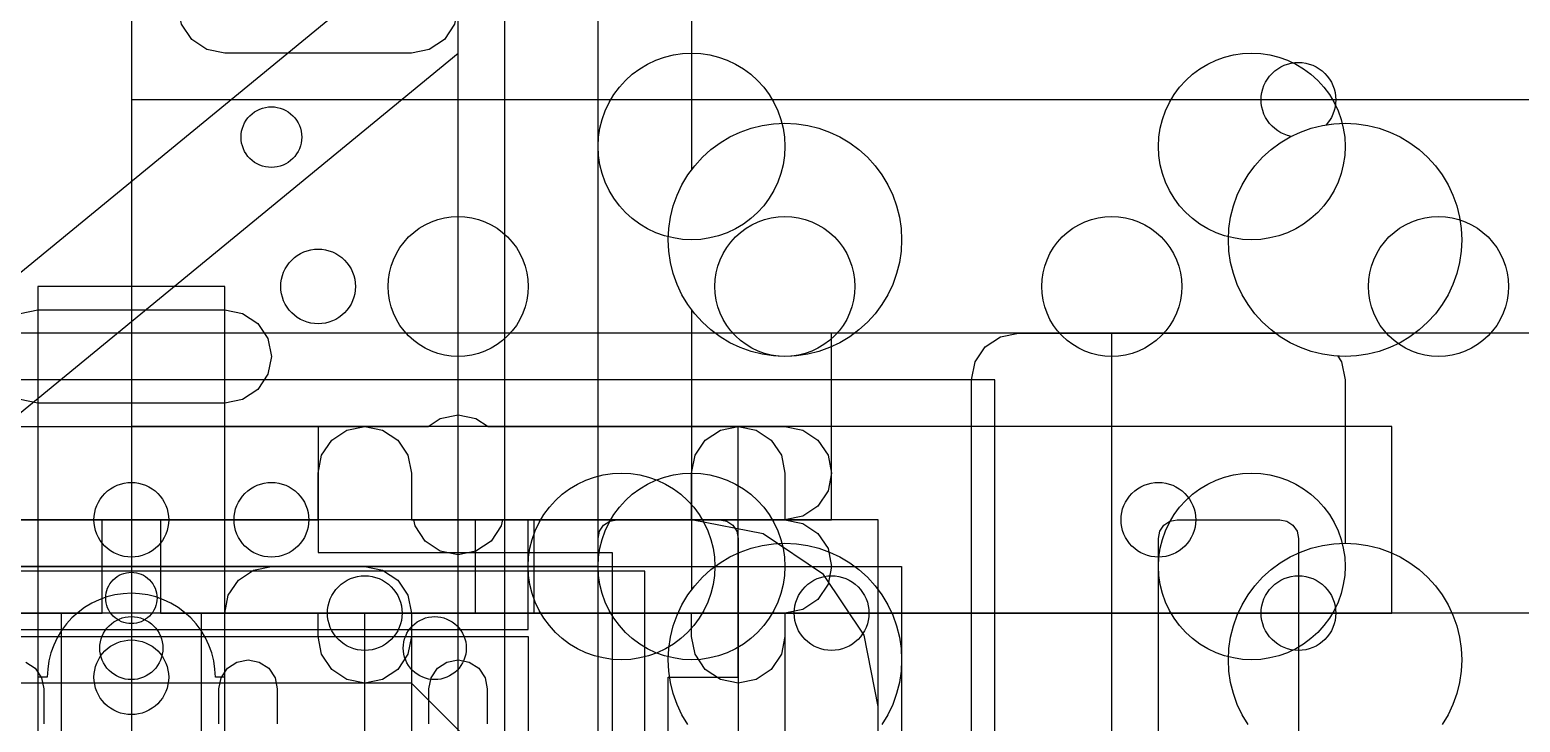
# Model space of a CAD drawing. Header units: millimetres. Extents: x -46 to 130, y -81 to 81.
# Drawn here: x -4.3 to 59.5, y 13.3 to 43 of the extents above; entities that cross this region are included whole.
import ezdxf

# ---------------------------------------------------------------- set-up
doc = ezdxf.new("R2010")
doc.units = ezdxf.units.MM

msp = doc.modelspace()

# ---------------------------------------------------------------- linework, layer by layer
at = {"layer": '01_deck_front_t4.0'}
for points in [[(128, -81), (128, 81), (0, 81), (0, -81), (128, -81)], [(25.643, 38.4096), (26.0866, 38.6194), (26.5486, 38.7847), (27.0245, 38.9039), (27.5099, 38.9759), (28, 39), (28.4901, 38.9759), (28.9755, 38.9039), (29.4514, 38.7847), (29.9134, 38.6194), (30.357, 38.4096), (30.7779, 38.1573), (31.172, 37.8651), (31.5355, 37.5355), (31.8651, 37.172), (32.1573, 36.7779), (32.4096, 36.357), (32.6194, 35.9134), (32.7847, 35.4514), (32.9039, 34.9755), (32.9759, 34.4901), (33, 34), (32.9759, 33.5099), (32.9039, 33.0245), (32.7847, 32.5486), (32.6194, 32.0866), (32.4096, 31.643), (32.1573, 31.2221), (31.8651, 30.828), (31.5355, 30.4645), (31.172, 30.1349), (30.7779, 29.8427), (30.357, 29.5904), (29.9134, 29.3806), (29.4514, 29.2153), (28.9755, 29.0961), (28.4901, 29.0241), (28, 29), (27.5099, 29.0241), (27.0245, 29.0961), (26.5486, 29.2153), (26.0866, 29.3806), (25.643, 29.5904), (25.2221, 29.8427), (24.828, 30.1349), (24.4645, 30.4645), (24.1349, 30.828), (23.8427, 31.2221), (23.5904, 31.643), (23.3806, 32.0866), (23.2153, 32.5486), (23.0961, 33.0245), (23.0241, 33.5099), (23, 34), (23.0241, 34.4901), (23.0961, 34.9755), (23.2153, 35.4514), (23.3806, 35.9134), (23.5904, 36.357), (23.8427, 36.7779), (24.1349, 37.172), (24.4645, 37.5355), (24.828, 37.8651), (25.2221, 38.1573), (25.643, 38.4096)]]:
    msp.add_lwpolyline(points, close=True, dxfattribs=at)
for points in [[(36, -28), (36, 28), (36.1522, 28.7654), (36.5858, 29.4142), (37.2346, 29.8478), (38, 30), (49.01, 30), (48.828, 30.1349), (48.4645, 30.4645), (48.1349, 30.828), (47.8427, 31.2221), (47.5904, 31.643), (47.3806, 32.0866), (47.2153, 32.5486), (47.0961, 33.0245), (47.0241, 33.5099), (47, 34), (47.0241, 34.4901), (47.0961, 34.9755), (47.2153, 35.4514), (47.3806, 35.9134), (47.5904, 36.357), (47.8427, 36.7779), (48.1349, 37.172), (48.4645, 37.5355), (48.828, 37.8651), (49.2221, 38.1573), (49.643, 38.4096), (50.0866, 38.6194), (50.5486, 38.7847), (51.0245, 38.9039), (51.5099, 38.9759), (52, 39), (52.4901, 38.9759), (52.9755, 38.9039), (53.4514, 38.7847), (53.9134, 38.6194), (54.357, 38.4096), (54.7779, 38.1573), (55.172, 37.8651), (55.5355, 37.5355), (55.8651, 37.172), (56.1573, 36.7779), (56.4096, 36.357), (56.6194, 35.9134), (56.7847, 35.4514), (56.9039, 34.9755), (56.9759, 34.4901), (57, 34), (56.9759, 33.5099), (56.9039, 33.0245), (56.7847, 32.5486), (56.6194, 32.0866), (56.4096, 31.643), (56.1573, 31.2221), (55.8651, 30.828), (55.5355, 30.4645), (55.172, 30.1349), (54.7779, 29.8427), (54.357, 29.5904), (53.9134, 29.3806), (53.4514, 29.2153), (52.9755, 29.0961), (52.4901, 29.0241), (52, 29), (51.6805, 29.0157), (51.8478, 28.7654), (52, 28), (52, 21), (52.4901, 20.9759), (52.9755, 20.9039), (53.4514, 20.7847), (53.9134, 20.6194), (54.357, 20.4096), (54.7779, 20.1573), (55.172, 19.8651), (55.5355, 19.5355), (55.8651, 19.172), (56.1573, 18.7779), (56.4096, 18.357), (56.6194, 17.9134), (56.7847, 17.4514), (56.9039, 16.9755), (56.9759, 16.4901), (57, 16), (56.9759, 15.5099), (56.9039, 15.0245), (56.7847, 14.5486), (56.6194, 14.0866), (56.4096, 13.643), (56.1573, 13.2221)], [(23.8427, 13.2221), (23.5904, 13.643), (23.3806, 14.0866), (23.2153, 14.5486), (23.0961, 15.0245), (23.0241, 15.5099), (23, 16), (23.0241, 16.4901), (23.0961, 16.9755), (23.2153, 17.4514), (23.3806, 17.9134), (23.5904, 18.357), (23.8427, 18.7779), (24.1349, 19.172), (24.4645, 19.5355), (24.828, 19.8651), (25.2221, 20.1573), (25.2221, 20.1573), (25.643, 20.4096), (26.0866, 20.6194), (26.5486, 20.7847), (27.0245, 20.9039), (27.5099, 20.9759), (28, 21), (28.4901, 20.9759), (28.9755, 20.9039), (29.4514, 20.7847), (29.9134, 20.6194), (30.357, 20.4096), (30.7779, 20.1573), (31.172, 19.8651), (31.5355, 19.5355), (31.8651, 19.172), (32.1573, 18.7779), (32.4096, 18.357), (32.6194, 17.9134), (32.7847, 17.4514), (32.9039, 16.9755), (32.9759, 16.4901), (33, 16), (32.9759, 15.5099), (32.9039, 15.0245), (32.7847, 14.5486), (32.6194, 14.0866), (32.4096, 13.643), (32.1573, 13.2221)]]:
    msp.add_lwpolyline(points, dxfattribs=at)
at = {"layer": '02_deck_rear_t4.0'}
for points in [[(128, 81), (0, 81), (0, -81), (128, -81), (128, 81)], [(48.5889, 40.7542), (48.6696, 40.8889), (48.7632, 41.015), (48.8686, 41.1314), (48.985, 41.2368), (49.1111, 41.3304), (49.2458, 41.4111), (49.3877, 41.4782), (49.5355, 41.5311), (49.6879, 41.5693), (49.8432, 41.5923), (50, 41.6), (50.1568, 41.5923), (50.3121, 41.5693), (50.4645, 41.5311), (50.6123, 41.4782), (50.7542, 41.4111), (50.8889, 41.3304), (51.015, 41.2368), (51.1314, 41.1314), (51.2368, 41.015), (51.3304, 40.8889), (51.4111, 40.7542), (51.4782, 40.6123), (51.5311, 40.4645), (51.5693, 40.3121), (51.5923, 40.1568), (51.6, 40), (51.5923, 39.8432), (51.5693, 39.6879), (51.5311, 39.5355), (51.4782, 39.3877), (51.4111, 39.2458), (51.3304, 39.1111), (51.2368, 38.985), (51.1849, 38.9277), (51.5099, 38.9759), (52, 39), (52.4901, 38.9759), (52.9755, 38.9039), (53.4514, 38.7847), (53.9134, 38.6194), (54.357, 38.4096), (54.7779, 38.1573), (55.172, 37.8651), (55.5355, 37.5355), (55.8651, 37.172), (56.1573, 36.7779), (56.4096, 36.357), (56.6194, 35.9134), (56.7847, 35.4514), (56.9039, 34.9755), (56.9759, 34.4901), (57, 34), (56.9759, 33.5099), (56.9039, 33.0245), (56.7847, 32.5486), (56.6194, 32.0866), (56.4096, 31.643), (56.1573, 31.2221), (55.8651, 30.828), (55.5355, 30.4645), (55.172, 30.1349), (54.7779, 29.8427), (54.357, 29.5904), (53.9134, 29.3806), (53.4514, 29.2153), (52.9755, 29.0961), (52.4901, 29.0241), (52, 29), (51.5099, 29.0241), (51.0245, 29.0961), (50.5486, 29.2153), (50.0866, 29.3806), (49.643, 29.5904), (49.2221, 29.8427), (48.828, 30.1349), (48.4645, 30.4645), (48.1349, 30.828), (47.8427, 31.2221), (47.5904, 31.643), (47.3806, 32.0866), (47.2153, 32.5486), (47.0961, 33.0245), (47.0241, 33.5099), (47, 34), (47.0241, 34.4901), (47.0961, 34.9755), (47.2153, 35.4514), (47.3806, 35.9134), (47.5904, 36.357), (47.8427, 36.7779), (48.1349, 37.172), (48.4645, 37.5355), (48.828, 37.8651), (49.2221, 38.1573), (49.643, 38.4096), (49.6878, 38.4308), (49.5355, 38.4689), (49.3877, 38.5218), (49.2458, 38.5889), (49.1111, 38.6696), (48.985, 38.7632), (48.8686, 38.8686), (48.7632, 38.985), (48.6696, 39.1111), (48.5889, 39.2458), (48.5218, 39.3877), (48.4689, 39.5355), (48.4307, 39.6879), (48.4077, 39.8432), (48.4, 40), (48.4077, 40.1568), (48.4307, 40.3121), (48.4689, 40.4645), (48.5218, 40.6123), (48.5889, 40.7542)]]:
    msp.add_lwpolyline(points, close=True, dxfattribs=at)
for points in [[(20, -58), (20, 58)], [(24, 49.01), (24, 36.99), (24.1349, 37.172), (24.4645, 37.5355), (24.828, 37.8651), (25.2221, 38.1573), (25.643, 38.4096), (26.0866, 38.6194), (26.5486, 38.7847), (27.0245, 38.9039), (27.5099, 38.9759), (28, 39), (28.4901, 38.9759), (28.9755, 38.9039), (29.4514, 38.7847), (29.9134, 38.6194), (30.357, 38.4096), (30.7779, 38.1573), (31.172, 37.8651), (31.5355, 37.5355), (31.8651, 37.172), (32.1573, 36.7779), (32.4096, 36.357), (32.6194, 35.9134), (32.7847, 35.4514), (32.9039, 34.9755), (32.9759, 34.4901), (33, 34), (32.9759, 33.5099), (32.9039, 33.0245), (32.7847, 32.5486), (32.6194, 32.0866), (32.4096, 31.643), (32.1573, 31.2221), (31.8651, 30.828), (31.5355, 30.4645), (31.172, 30.1349), (30.7779, 29.8427), (30.357, 29.5904), (29.9134, 29.3806), (29.4514, 29.2153), (28.9755, 29.0961), (28.4901, 29.0241), (28, 29), (27.5099, 29.0241), (27.0245, 29.0961), (26.5486, 29.2153), (26.0866, 29.3806), (25.643, 29.5904), (25.2221, 29.8427), (24.828, 30.1349), (24.4645, 30.4645), (24.1349, 30.828), (24, 31.01), (24, 18.99), (24.1349, 19.172), (24.4645, 19.5355), (24.828, 19.8651), (25.2221, 20.1573), (25.643, 20.4096), (26.0866, 20.6194), (26.5486, 20.7847), (27.0245, 20.9039), (27.5099, 20.9759), (28, 21), (28.4901, 20.9759), (28.9755, 20.9039), (29.4514, 20.7847), (29.9134, 20.6194), (30.357, 20.4096), (30.7779, 20.1573), (31.172, 19.8651), (31.5355, 19.5355), (31.8651, 19.172), (32.1573, 18.7779), (32.4096, 18.357), (32.6194, 17.9134), (32.7847, 17.4514), (32.9039, 16.9755), (32.9759, 16.4901), (33, 16), (32.9759, 15.5099), (32.9039, 15.0245), (32.7847, 14.5486), (32.6194, 14.0866), (32.4096, 13.643), (32.1573, 13.2221)], [(47.8427, 13.2221), (47.5904, 13.643), (47.3806, 14.0866), (47.2153, 14.5486), (47.0961, 15.0245), (47.0241, 15.5099), (47, 16), (47.0241, 16.4901), (47.0961, 16.9755), (47.2153, 17.4514), (47.3806, 17.9134), (47.5904, 18.357), (47.8427, 18.7779), (48.1349, 19.172), (48.4645, 19.5355), (48.828, 19.8651), (49.2221, 20.1573), (49.643, 20.4096), (50.0866, 20.6194), (50.5486, 20.7847), (51.0245, 20.9039), (51.5099, 20.9759), (52, 21), (52.4901, 20.9759), (52.4901, 20.9759), (52.9755, 20.9039), (53.4514, 20.7847), (53.9134, 20.6194), (54.357, 20.4096), (54.7779, 20.1573), (55.172, 19.8651), (55.5355, 19.5355), (55.8651, 19.172), (56.1573, 18.7779), (56.4096, 18.357), (56.6194, 17.9134), (56.7847, 17.4514), (56.9039, 16.9755), (56.9759, 16.4901), (57, 16), (56.9759, 15.5099), (56.9039, 15.0245), (56.7847, 14.5486), (56.6194, 14.0866), (56.4096, 13.643), (56.1573, 13.2221)]]:
    msp.add_lwpolyline(points, dxfattribs=at)
at = {"layer": '03_deck_splice_t3.0'}
for points in [[(60, 30), (0, 30), (0, -30), (60, -30), (60, 30)], [(11.4111, 18.7542), (11.4782, 18.6123), (11.5311, 18.4645), (11.5693, 18.3121), (11.5923, 18.1568), (11.6, 18), (11.5923, 17.8432), (11.5693, 17.6879), (11.5311, 17.5355), (11.4782, 17.3877), (11.4111, 17.2458), (11.3304, 17.1111), (11.2368, 16.985), (11.1314, 16.8686), (11.015, 16.7632), (10.8889, 16.6696), (10.7542, 16.5889), (10.6123, 16.5218), (10.4645, 16.4689), (10.3121, 16.4307), (10.1568, 16.4077), (10, 16.4), (9.8432, 16.4077), (9.6879, 16.4307), (9.5355, 16.4689), (9.3877, 16.5218), (9.2458, 16.5889), (9.1111, 16.6696), (8.985, 16.7632), (8.8686, 16.8686), (8.7632, 16.985), (8.6696, 17.1111), (8.5889, 17.2458), (8.5218, 17.3877), (8.4689, 17.5355), (8.4307, 17.6879), (8.4077, 17.8432), (8.4, 18), (8.4077, 18.1568), (8.4307, 18.3121), (8.4689, 18.4645), (8.5218, 18.6123), (8.5889, 18.7542), (8.6696, 18.8889), (8.7632, 19.015), (8.8686, 19.1314), (8.985, 19.2368), (9.1111, 19.3304), (9.2458, 19.4111), (9.3877, 19.4782), (9.5355, 19.5311), (9.6879, 19.5693), (9.8432, 19.5923), (10, 19.6), (10.1568, 19.5923), (10.3121, 19.5693), (10.4645, 19.5311), (10.6123, 19.4782), (10.7542, 19.4111), (10.8889, 19.3304), (11.015, 19.2368), (11.1314, 19.1314), (11.2368, 19.015), (11.3304, 18.8889), (11.4111, 18.7542)], [(31.5311, 18.4645), (31.5693, 18.3121), (31.5923, 18.1568), (31.6, 18), (31.5923, 17.8432), (31.5693, 17.6879), (31.5311, 17.5355), (31.4782, 17.3877), (31.4111, 17.2458), (31.3304, 17.1111), (31.2368, 16.985), (31.1314, 16.8686), (31.015, 16.7632), (30.8889, 16.6696), (30.7542, 16.5889), (30.6123, 16.5218), (30.4645, 16.4689), (30.3121, 16.4307), (30.1568, 16.4077), (30, 16.4), (29.8432, 16.4077), (29.6879, 16.4307), (29.5355, 16.4689), (29.3877, 16.5218), (29.2458, 16.5889), (29.1111, 16.6696), (28.985, 16.7632), (28.8686, 16.8686), (28.7632, 16.985), (28.6696, 17.1111), (28.5889, 17.2458), (28.5218, 17.3877), (28.4689, 17.5355), (28.4307, 17.6879), (28.4077, 17.8432), (28.4, 18), (28.4077, 18.1568), (28.4307, 18.3121), (28.4689, 18.4645), (28.5218, 18.6123), (28.5889, 18.7542), (28.6696, 18.8889), (28.7632, 19.015), (28.8686, 19.1314), (28.985, 19.2368), (29.1111, 19.3304), (29.2458, 19.4111), (29.3877, 19.4782), (29.5355, 19.5311), (29.6879, 19.5693), (29.8432, 19.5923), (30, 19.6), (30.1568, 19.5923), (30.3121, 19.5693), (30.4645, 19.5311), (30.6123, 19.4782), (30.7542, 19.4111), (30.8889, 19.3304), (31.015, 19.2368), (31.1314, 19.1314), (31.2368, 19.015), (31.3304, 18.8889), (31.4111, 18.7542), (31.4782, 18.6123), (31.5311, 18.4645)], [(51.5923, 18.1568), (51.6, 18), (51.5923, 17.8432), (51.5693, 17.6879), (51.5311, 17.5355), (51.4782, 17.3877), (51.4111, 17.2458), (51.3304, 17.1111), (51.2368, 16.985), (51.1314, 16.8686), (51.015, 16.7632), (50.8889, 16.6696), (50.7542, 16.5889), (50.6123, 16.5218), (50.4645, 16.4689), (50.3121, 16.4307), (50.1568, 16.4077), (50, 16.4), (49.8432, 16.4077), (49.6879, 16.4307), (49.5355, 16.4689), (49.3877, 16.5218), (49.2458, 16.5889), (49.1111, 16.6696), (48.985, 16.7632), (48.8686, 16.8686), (48.7632, 16.985), (48.6696, 17.1111), (48.5889, 17.2458), (48.5218, 17.3877), (48.4689, 17.5355), (48.4307, 17.6879), (48.4077, 17.8432), (48.4, 18), (48.4077, 18.1568), (48.4307, 18.3121), (48.4689, 18.4645), (48.5218, 18.6123), (48.5889, 18.7542), (48.6696, 18.8889), (48.7632, 19.015), (48.8686, 19.1314), (48.985, 19.2368), (49.1111, 19.3304), (49.2458, 19.4111), (49.3877, 19.4782), (49.5355, 19.5311), (49.6879, 19.5693), (49.8432, 19.5923), (50, 19.6), (50.1568, 19.5923), (50.3121, 19.5693), (50.4645, 19.5311), (50.6123, 19.4782), (50.7542, 19.4111), (50.8889, 19.3304), (51.015, 19.2368), (51.1314, 19.1314), (51.2368, 19.015), (51.3304, 18.8889), (51.4111, 18.7542), (51.4782, 18.6123), (51.5311, 18.4645), (51.5693, 18.3121), (51.5923, 18.1568)]]:
    msp.add_lwpolyline(points, close=True, dxfattribs=at)
at = {"layer": '05_scoop_floor_t6.0'}
for points in [[(-14, 25), (-14, -25), (14, -48), (14, 48), (-14, 25)], [(-4.7654, 30.8478), (-4, 31), (4, 31), (4.7654, 30.8478), (5.4142, 30.4142), (5.8478, 29.7654), (6, 29), (5.8478, 28.2346), (5.4142, 27.5858), (4.7654, 27.1522), (4, 27), (-4, 27), (-4.7654, 27.1522), (-5.4142, 27.5858), (-5.8478, 28.2346), (-6, 29), (-5.8478, 29.7654), (-5.4142, 30.4142), (-4.7654, 30.8478)]]:
    msp.add_lwpolyline(points, close=True, dxfattribs=at)
at = {"layer": '05c_scoop_wall_R_t26.0'}
for points in [[(-14, 19), (14, 42), (14, 48), (-14, 25), (-14, 19)], [(7.2937, 38.5274), (7.3, 38.4), (7.2937, 38.2726), (7.275, 38.1464), (7.244, 38.0226), (7.201, 37.9025), (7.1465, 37.7872), (7.0809, 37.6778), (7.0049, 37.5753), (6.9192, 37.4808), (6.8247, 37.3951), (6.7222, 37.3191), (6.6128, 37.2535), (6.4975, 37.199), (6.3774, 37.156), (6.2536, 37.125), (6.1274, 37.1063), (6, 37.1), (5.8726, 37.1063), (5.7464, 37.125), (5.6226, 37.156), (5.5025, 37.199), (5.3872, 37.2535), (5.2778, 37.3191), (5.1753, 37.3951), (5.0808, 37.4808), (4.9951, 37.5753), (4.9191, 37.6778), (4.8535, 37.7872), (4.799, 37.9025), (4.756, 38.0226), (4.725, 38.1464), (4.7063, 38.2726), (4.7, 38.4), (4.7063, 38.5274), (4.725, 38.6536), (4.756, 38.7774), (4.799, 38.8975), (4.8535, 39.0128), (4.9191, 39.1222), (4.9951, 39.2247), (5.0808, 39.3192), (5.1753, 39.4049), (5.2778, 39.4809), (5.3872, 39.5465), (5.5025, 39.601), (5.6226, 39.644), (5.7464, 39.675), (5.8726, 39.6937), (6, 39.7), (6.1274, 39.6937), (6.2536, 39.675), (6.3774, 39.644), (6.4975, 39.601), (6.6128, 39.5465), (6.7222, 39.4809), (6.8247, 39.4049), (6.9192, 39.3192), (7.0049, 39.2247), (7.0809, 39.1222), (7.1465, 39.0128), (7.201, 38.8975), (7.244, 38.7774), (7.275, 38.6536), (7.2937, 38.5274)]]:
    msp.add_lwpolyline(points, close=True, dxfattribs=at)
at = {"layer": '05d_scoop_back_t26.0'}
for points in [[(4, 32), (-4, 32), (-4, -32), (4, -32), (4, 32)], [(1.5923, 22.1568), (1.6, 22), (1.5923, 21.8432), (1.5693, 21.6879), (1.5311, 21.5355), (1.4782, 21.3877), (1.4111, 21.2458), (1.3304, 21.1111), (1.2368, 20.985), (1.1314, 20.8686), (1.015, 20.7632), (0.8889, 20.6696), (0.7542, 20.5889), (0.6123, 20.5218), (0.4645, 20.4689), (0.3121, 20.4307), (0.1568, 20.4077), (0, 20.4), (-0.1568, 20.4077), (-0.3121, 20.4307), (-0.4645, 20.4689), (-0.6123, 20.5218), (-0.7542, 20.5889), (-0.8889, 20.6696), (-1.015, 20.7632), (-1.1314, 20.8686), (-1.2368, 20.985), (-1.3304, 21.1111), (-1.4111, 21.2458), (-1.4782, 21.3877), (-1.5311, 21.5355), (-1.5693, 21.6879), (-1.5923, 21.8432), (-1.6, 22), (-1.5923, 22.1568), (-1.5693, 22.3121), (-1.5311, 22.4645), (-1.4782, 22.6123), (-1.4111, 22.7542), (-1.3304, 22.8889), (-1.2368, 23.015), (-1.1314, 23.1314), (-1.015, 23.2368), (-0.8889, 23.3304), (-0.7542, 23.4111), (-0.6123, 23.4782), (-0.4645, 23.5311), (-0.3121, 23.5693), (-0.1568, 23.5923), (0, 23.6), (0.1568, 23.5923), (0.3121, 23.5693), (0.4645, 23.5311), (0.6123, 23.4782), (0.7542, 23.4111), (0.8889, 23.3304), (1.015, 23.2368), (1.1314, 23.1314), (1.2368, 23.015), (1.3304, 22.8889), (1.4111, 22.7542), (1.4782, 22.6123), (1.5311, 22.4645), (1.5693, 22.3121), (1.5923, 22.1568)]]:
    msp.add_lwpolyline(points, close=True, dxfattribs=at)
at = {"layer": '12_bin_floor_t3.0'}
msp.add_lwpolyline([(0, 68), (0, -68), (100, -68), (100, 68), (0, 68)], close=True, dxfattribs=at)
at = {"layer": '13_bin_side_t3.0'}
msp.add_lwpolyline([(100, 52), (0, 52), (0, 0), (42.8, 0), (42.6469, 0.0304), (42.5172, 0.1172), (42.4304, 0.2469), (42.4, 0.4), (42.4, 9.6), (42.4304, 9.7531), (42.5172, 9.8828), (42.6469, 9.9696), (42.8, 10), (45.2, 10), (45.3531, 9.9696), (45.4828, 9.8828), (45.5696, 9.7531), (45.6, 9.6), (45.6, 0.4), (45.5696, 0.2469), (45.4828, 0.1172), (45.3531, 0.0304), (45.2, 0), (86.8, 0)], dxfattribs=at)
for points in [[(27.092, 40.5376), (27.3259, 40.2223), (27.5277, 39.8856), (27.6955, 39.5307), (27.8278, 39.1611), (27.9231, 38.7804), (27.9807, 38.3921), (28, 38), (27.9807, 37.6079), (27.9231, 37.2196), (27.8278, 36.8389), (27.6955, 36.4693), (27.5277, 36.1144), (27.3259, 35.7777), (27.092, 35.4624), (26.8284, 35.1716), (26.5376, 34.908), (26.2223, 34.6741), (25.8856, 34.4723), (25.5307, 34.3045), (25.1611, 34.1722), (24.7804, 34.0769), (24.3921, 34.0193), (24, 34), (23.6079, 34.0193), (23.2196, 34.0769), (22.8389, 34.1722), (22.4693, 34.3045), (22.1144, 34.4723), (21.7777, 34.6741), (21.4624, 34.908), (21.1716, 35.1716), (20.908, 35.4624), (20.6741, 35.7777), (20.4723, 36.1144), (20.3045, 36.4693), (20.1722, 36.8389), (20.0769, 37.2196), (20.0193, 37.6079), (20, 38), (20.0193, 38.3921), (20.0769, 38.7804), (20.1722, 39.1611), (20.3045, 39.5307), (20.4723, 39.8856), (20.6741, 40.2223), (20.908, 40.5376), (21.1716, 40.8284), (21.4624, 41.092), (21.7777, 41.3259), (22.1144, 41.5277), (22.4693, 41.6955), (22.8389, 41.8278), (23.2196, 41.9231), (23.6079, 41.9807), (24, 42), (24.3921, 41.9807), (24.7804, 41.9231), (25.1611, 41.8278), (25.5307, 41.6955), (25.8856, 41.5277), (26.2223, 41.3259), (26.5376, 41.092), (26.8284, 40.8284), (27.092, 40.5376)], [(51.5277, 39.8856), (51.6955, 39.5307), (51.8278, 39.1611), (51.9231, 38.7804), (51.9807, 38.3921), (52, 38), (51.9807, 37.6079), (51.9231, 37.2196), (51.8278, 36.8389), (51.6955, 36.4693), (51.5277, 36.1144), (51.3259, 35.7777), (51.092, 35.4624), (50.8284, 35.1716), (50.5376, 34.908), (50.2223, 34.6741), (49.8856, 34.4723), (49.5307, 34.3045), (49.1611, 34.1722), (48.7804, 34.0769), (48.3921, 34.0193), (48, 34), (47.6079, 34.0193), (47.2196, 34.0769), (46.8389, 34.1722), (46.4693, 34.3045), (46.1144, 34.4723), (45.7777, 34.6741), (45.4624, 34.908), (45.1716, 35.1716), (44.908, 35.4624), (44.6741, 35.7777), (44.4723, 36.1144), (44.3045, 36.4693), (44.1722, 36.8389), (44.0769, 37.2196), (44.0193, 37.6079), (44, 38), (44.0193, 38.3921), (44.0769, 38.7804), (44.1722, 39.1611), (44.3045, 39.5307), (44.4723, 39.8856), (44.6741, 40.2223), (44.908, 40.5376), (45.1716, 40.8284), (45.4624, 41.092), (45.7777, 41.3259), (46.1144, 41.5277), (46.4693, 41.6955), (46.8389, 41.8278), (47.2196, 41.9231), (47.6079, 41.9807), (48, 42), (48.3921, 41.9807), (48.7804, 41.9231), (49.1611, 41.8278), (49.5307, 41.6955), (49.8856, 41.5277), (50.2223, 41.3259), (50.5376, 41.092), (50.8284, 40.8284), (51.092, 40.5376), (51.3259, 40.2223), (51.5277, 39.8856)], [(26.8284, 22.8284), (27.092, 22.5376), (27.3259, 22.2223), (27.5277, 21.8856), (27.6955, 21.5307), (27.8278, 21.1611), (27.9231, 20.7804), (27.9807, 20.3921), (28, 20), (27.9807, 19.6079), (27.9231, 19.2196), (27.8278, 18.8389), (27.6955, 18.4693), (27.5277, 18.1144), (27.3259, 17.7777), (27.092, 17.4624), (26.8284, 17.1716), (26.5376, 16.908), (26.2223, 16.6741), (25.8856, 16.4723), (25.5307, 16.3045), (25.1611, 16.1722), (24.7804, 16.0769), (24.3921, 16.0193), (24, 16), (23.6079, 16.0193), (23.2196, 16.0769), (22.8389, 16.1722), (22.4693, 16.3045), (22.1144, 16.4723), (21.7777, 16.6741), (21.4624, 16.908), (21.1716, 17.1716), (20.908, 17.4624), (20.6741, 17.7777), (20.4723, 18.1144), (20.3045, 18.4693), (20.1722, 18.8389), (20.0769, 19.2196), (20.0193, 19.6079), (20, 20), (20.0193, 20.3921), (20.0769, 20.7804), (20.1722, 21.1611), (20.3045, 21.5307), (20.4723, 21.8856), (20.6741, 22.2223), (20.908, 22.5376), (21.1716, 22.8284), (21.4624, 23.092), (21.7777, 23.3259), (22.1144, 23.5277), (22.4693, 23.6955), (22.8389, 23.8278), (23.2196, 23.9231), (23.6079, 23.9807), (24, 24), (24.3921, 23.9807), (24.7804, 23.9231), (25.1611, 23.8278), (25.5307, 23.6955), (25.8856, 23.5277), (26.2223, 23.3259), (26.5376, 23.092), (26.8284, 22.8284)], [(51.3259, 22.2223), (51.5277, 21.8856), (51.6955, 21.5307), (51.8278, 21.1611), (51.9231, 20.7804), (51.9807, 20.3921), (52, 20), (51.9807, 19.6079), (51.9231, 19.2196), (51.8278, 18.8389), (51.6955, 18.4693), (51.5277, 18.1144), (51.3259, 17.7777), (51.092, 17.4624), (50.8284, 17.1716), (50.5376, 16.908), (50.2223, 16.6741), (49.8856, 16.4723), (49.5307, 16.3045), (49.1611, 16.1722), (48.7804, 16.0769), (48.3921, 16.0193), (48, 16), (47.6079, 16.0193), (47.2196, 16.0769), (46.8389, 16.1722), (46.4693, 16.3045), (46.1144, 16.4723), (45.7777, 16.6741), (45.4624, 16.908), (45.1716, 17.1716), (44.908, 17.4624), (44.6741, 17.7777), (44.4723, 18.1144), (44.3045, 18.4693), (44.1722, 18.8389), (44.0769, 19.2196), (44.0193, 19.6079), (44, 20), (44.0193, 20.3921), (44.0769, 20.7804), (44.1722, 21.1611), (44.3045, 21.5307), (44.4723, 21.8856), (44.6741, 22.2223), (44.908, 22.5376), (45.1716, 22.8284), (45.4624, 23.092), (45.7777, 23.3259), (46.1144, 23.5277), (46.4693, 23.6955), (46.8389, 23.8278), (47.2196, 23.9231), (47.6079, 23.9807), (48, 24), (48.3921, 23.9807), (48.7804, 23.9231), (49.1611, 23.8278), (49.5307, 23.6955), (49.8856, 23.5277), (50.2223, 23.3259), (50.5376, 23.092), (50.8284, 22.8284), (51.092, 22.5376), (51.3259, 22.2223)]]:
    msp.add_lwpolyline(points, close=True, dxfattribs=at)
at = {"layer": '14_bin_divider_t3.0'}
msp.add_lwpolyline([(130, 9.6), (130, 46), (0, 46), (0, 9.6), (0.0304, 9.7531), (0.1172, 9.8828), (0.2469, 9.9696), (0.4, 10), (129.6, 10), (129.7531, 9.9696), (129.8828, 9.8828), (129.9696, 9.7531), (130, 9.6)], close=True, dxfattribs=at)
at = {"layer": '15_bin_flap_t2.0'}
for points in [[(42, 0), (42, 30), (0, 30), (0, 0), (42, 0)], [(24.9807, 20.3921), (25, 20), (24.9807, 19.6079), (24.9231, 19.2196), (24.8278, 18.8389), (24.6955, 18.4693), (24.5277, 18.1144), (24.3259, 17.7777), (24.092, 17.4624), (23.8284, 17.1716), (23.5376, 16.908), (23.2223, 16.6741), (22.8856, 16.4723), (22.5307, 16.3045), (22.1611, 16.1722), (21.7804, 16.0769), (21.3921, 16.0193), (21, 16), (20.6079, 16.0193), (20.2196, 16.0769), (19.8389, 16.1722), (19.4693, 16.3045), (19.1144, 16.4723), (18.7777, 16.6741), (18.4624, 16.908), (18.1716, 17.1716), (17.908, 17.4624), (17.6741, 17.7777), (17.4723, 18.1144), (17.3045, 18.4693), (17.1722, 18.8389), (17.0769, 19.2196), (17.0193, 19.6079), (17, 20), (17.0193, 20.3921), (17.0769, 20.7804), (17.1722, 21.1611), (17.3045, 21.5307), (17.4723, 21.8856), (17.6741, 22.2223), (17.908, 22.5376), (18.1716, 22.8284), (18.4624, 23.092), (18.7777, 23.3259), (19.1144, 23.5277), (19.4693, 23.6955), (19.8389, 23.8278), (20.2196, 23.9231), (20.6079, 23.9807), (21, 24), (21.3921, 23.9807), (21.7804, 23.9231), (22.1611, 23.8278), (22.5307, 23.6955), (22.8856, 23.5277), (23.2223, 23.3259), (23.5376, 23.092), (23.8284, 22.8284), (24.092, 22.5376), (24.3259, 22.2223), (24.5277, 21.8856), (24.6955, 21.5307), (24.8278, 21.1611), (24.9231, 20.7804), (24.9807, 20.3921)]]:
    msp.add_lwpolyline(points, close=True, dxfattribs=at)
at = {"layer": '18_electronics_tray_t3.0'}
for points in [[(0, 40), (0, -40), (110, -40), (110, 40), (0, 40)], [(14.8709, 34.8708), (15.1481, 34.7716), (15.4142, 34.6458), (15.6667, 34.4944), (15.9032, 34.319), (16.1213, 34.1213), (16.319, 33.9032), (16.4944, 33.6667), (16.6458, 33.4142), (16.7716, 33.1481), (16.8708, 32.8709), (16.9424, 32.5853), (16.9856, 32.2941), (17, 32), (16.9856, 31.7059), (16.9424, 31.4147), (16.8708, 31.1291), (16.7716, 30.8519), (16.6458, 30.5858), (16.4944, 30.3333), (16.319, 30.0968), (16.1213, 29.8787), (15.9032, 29.681), (15.6667, 29.5056), (15.4142, 29.3542), (15.1481, 29.2284), (14.8709, 29.1292), (14.5853, 29.0576), (14.2941, 29.0144), (14, 29), (13.7059, 29.0144), (13.4147, 29.0576), (13.1291, 29.1292), (12.8519, 29.2284), (12.5858, 29.3542), (12.3333, 29.5056), (12.0968, 29.681), (11.8787, 29.8787), (11.681, 30.0968), (11.5056, 30.3333), (11.3542, 30.5858), (11.2284, 30.8519), (11.1292, 31.1291), (11.0576, 31.4147), (11.0144, 31.7059), (11, 32), (11.0144, 32.2941), (11.0576, 32.5853), (11.1292, 32.8709), (11.2284, 33.1481), (11.3542, 33.4142), (11.5056, 33.6667), (11.681, 33.9032), (11.8787, 34.1213), (12.0968, 34.319), (12.3333, 34.4944), (12.5858, 34.6458), (12.8519, 34.7716), (13.1291, 34.8708), (13.4147, 34.9424), (13.7059, 34.9856), (14, 35), (14.2941, 34.9856), (14.5853, 34.9424), (14.8709, 34.8708)], [(29.4142, 34.6458), (29.6667, 34.4944), (29.9032, 34.319), (30.1213, 34.1213), (30.319, 33.9032), (30.4944, 33.6667), (30.6458, 33.4142), (30.7716, 33.1481), (30.8708, 32.8709), (30.9424, 32.5853), (30.9856, 32.2941), (31, 32), (30.9856, 31.7059), (30.9424, 31.4147), (30.8708, 31.1291), (30.7716, 30.8519), (30.6458, 30.5858), (30.4944, 30.3333), (30.319, 30.0968), (30.1213, 29.8787), (29.9032, 29.681), (29.6667, 29.5056), (29.4142, 29.3542), (29.1481, 29.2284), (28.8709, 29.1292), (28.5853, 29.0576), (28.2941, 29.0144), (28, 29), (27.7059, 29.0144), (27.4147, 29.0576), (27.1291, 29.1292), (26.8519, 29.2284), (26.5858, 29.3542), (26.3333, 29.5056), (26.0968, 29.681), (25.8787, 29.8787), (25.681, 30.0968), (25.5056, 30.3333), (25.3542, 30.5858), (25.2284, 30.8519), (25.1292, 31.1291), (25.0576, 31.4147), (25.0144, 31.7059), (25, 32), (25.0144, 32.2941), (25.0576, 32.5853), (25.1292, 32.8709), (25.2284, 33.1481), (25.3542, 33.4142), (25.5056, 33.6667), (25.681, 33.9032), (25.8787, 34.1213), (26.0968, 34.319), (26.3333, 34.4944), (26.5858, 34.6458), (26.8519, 34.7716), (27.1291, 34.8708), (27.4147, 34.9424), (27.7059, 34.9856), (28, 35), (28.2941, 34.9856), (28.5853, 34.9424), (28.8709, 34.8708), (29.1481, 34.7716), (29.4142, 34.6458)], [(43.9032, 34.319), (44.1213, 34.1213), (44.319, 33.9032), (44.4944, 33.6667), (44.6458, 33.4142), (44.7716, 33.1481), (44.8708, 32.8709), (44.9424, 32.5853), (44.9856, 32.2941), (45, 32), (44.9856, 31.7059), (44.9424, 31.4147), (44.8708, 31.1291), (44.7716, 30.8519), (44.6458, 30.5858), (44.4944, 30.3333), (44.319, 30.0968), (44.1213, 29.8787), (43.9032, 29.681), (43.6667, 29.5056), (43.4142, 29.3542), (43.1481, 29.2284), (42.8709, 29.1292), (42.5853, 29.0576), (42.2941, 29.0144), (42, 29), (41.7059, 29.0144), (41.4147, 29.0576), (41.1291, 29.1292), (40.8519, 29.2284), (40.5858, 29.3542), (40.3333, 29.5056), (40.0968, 29.681), (39.8787, 29.8787), (39.681, 30.0968), (39.5056, 30.3333), (39.3542, 30.5858), (39.2284, 30.8519), (39.1292, 31.1291), (39.0576, 31.4147), (39.0144, 31.7059), (39, 32), (39.0144, 32.2941), (39.0576, 32.5853), (39.1292, 32.8709), (39.2284, 33.1481), (39.3542, 33.4142), (39.5056, 33.6667), (39.681, 33.9032), (39.8787, 34.1213), (40.0968, 34.319), (40.3333, 34.4944), (40.5858, 34.6458), (40.8519, 34.7716), (41.1291, 34.8708), (41.4147, 34.9424), (41.7059, 34.9856), (42, 35), (42.2941, 34.9856), (42.5853, 34.9424), (42.8709, 34.8708), (43.1481, 34.7716), (43.4142, 34.6458), (43.6667, 34.4944), (43.9032, 34.319)], [(58.319, 33.9032), (58.4944, 33.6667), (58.6458, 33.4142), (58.7716, 33.1481), (58.8708, 32.8709), (58.9424, 32.5853), (58.9856, 32.2941), (59, 32), (58.9856, 31.7059), (58.9424, 31.4147), (58.8708, 31.1291), (58.7716, 30.8519), (58.6458, 30.5858), (58.4944, 30.3333), (58.319, 30.0968), (58.1213, 29.8787), (57.9032, 29.681), (57.6667, 29.5056), (57.4142, 29.3542), (57.1481, 29.2284), (56.8709, 29.1292), (56.5853, 29.0576), (56.2941, 29.0144), (56, 29), (55.7059, 29.0144), (55.4147, 29.0576), (55.1291, 29.1292), (54.8519, 29.2284), (54.5858, 29.3542), (54.3333, 29.5056), (54.0968, 29.681), (53.8787, 29.8787), (53.681, 30.0968), (53.5056, 30.3333), (53.3542, 30.5858), (53.2284, 30.8519), (53.1292, 31.1291), (53.0576, 31.4147), (53.0144, 31.7059), (53, 32), (53.0144, 32.2941), (53.0576, 32.5853), (53.1292, 32.8709), (53.2284, 33.1481), (53.3542, 33.4142), (53.5056, 33.6667), (53.681, 33.9032), (53.8787, 34.1213), (54.0968, 34.319), (54.3333, 34.4944), (54.5858, 34.6458), (54.8519, 34.7716), (55.1291, 34.8708), (55.4147, 34.9424), (55.7059, 34.9856), (56, 35), (56.2941, 34.9856), (56.5853, 34.9424), (56.8709, 34.8708), (57.1481, 34.7716), (57.4142, 34.6458), (57.6667, 34.4944), (57.9032, 34.319), (58.1213, 34.1213), (58.319, 33.9032)], [(7.3877, 33.4782), (7.5355, 33.5311), (7.6879, 33.5693), (7.8432, 33.5923), (8, 33.6), (8.1568, 33.5923), (8.3121, 33.5693), (8.4645, 33.5311), (8.6123, 33.4782), (8.7542, 33.4111), (8.8889, 33.3304), (9.015, 33.2368), (9.1314, 33.1314), (9.2368, 33.015), (9.3304, 32.8889), (9.4111, 32.7542), (9.4782, 32.6123), (9.5311, 32.4645), (9.5693, 32.3121), (9.5923, 32.1568), (9.6, 32), (9.5923, 31.8432), (9.5693, 31.6879), (9.5311, 31.5355), (9.4782, 31.3877), (9.4111, 31.2458), (9.3304, 31.1111), (9.2368, 30.985), (9.1314, 30.8686), (9.015, 30.7632), (8.8889, 30.6696), (8.7542, 30.5889), (8.6123, 30.5218), (8.4645, 30.4689), (8.3121, 30.4307), (8.1568, 30.4077), (8, 30.4), (7.8432, 30.4077), (7.6879, 30.4307), (7.5355, 30.4689), (7.3877, 30.5218), (7.2458, 30.5889), (7.1111, 30.6696), (6.985, 30.7632), (6.8686, 30.8686), (6.7632, 30.985), (6.6696, 31.1111), (6.5889, 31.2458), (6.5218, 31.3877), (6.4689, 31.5355), (6.4307, 31.6879), (6.4077, 31.8432), (6.4, 32), (6.4077, 32.1568), (6.4307, 32.3121), (6.4689, 32.4645), (6.5218, 32.6123), (6.5889, 32.7542), (6.6696, 32.8889), (6.7632, 33.015), (6.8686, 33.1314), (6.985, 33.2368), (7.1111, 33.3304), (7.2458, 33.4111), (7.3877, 33.4782)], [(20.2343, -21.7657), (20.0609, -21.5061), (20, -21.2), (20, 21.2), (20.0609, 21.5061), (20.2343, 21.7657), (20.4939, 21.9391), (20.8, 22), (25.2, 22), (25.5061, 21.9391), (25.7657, 21.7657), (25.9391, 21.5061), (26, 21.2), (26, -21.2), (25.9391, -21.5061), (25.7657, -21.7657), (25.5061, -21.9391), (25.2, -22), (20.8, -22), (20.4939, -21.9391), (20.2343, -21.7657)], [(44.0609, -21.5061), (44, -21.2), (44, 21.2), (44.0609, 21.5061), (44.2343, 21.7657), (44.4939, 21.9391), (44.8, 22), (49.2, 22), (49.5061, 21.9391), (49.7657, 21.7657), (49.9391, 21.5061), (50, 21.2), (50, -21.2), (49.9391, -21.5061), (49.7657, -21.7657), (49.5061, -21.9391), (49.2, -22), (44.8, -22), (44.4939, -21.9391), (44.2343, -21.7657), (44.0609, -21.5061)]]:
    msp.add_lwpolyline(points, close=True, dxfattribs=at)
at = {"layer": '19_battery_clip_t3.0'}
for points in [[(10, 18), (54, 18), (54, 26), (0, 26), (0, -26), (54, -26), (54, -18), (10, -18), (10, 18)], [(7.5311, 22.4645), (7.5693, 22.3121), (7.5923, 22.1568), (7.6, 22), (7.5923, 21.8432), (7.5693, 21.6879), (7.5311, 21.5355), (7.4782, 21.3877), (7.4111, 21.2458), (7.3304, 21.1111), (7.2368, 20.985), (7.1314, 20.8686), (7.015, 20.7632), (6.8889, 20.6696), (6.7542, 20.5889), (6.6123, 20.5218), (6.4645, 20.4689), (6.3121, 20.4307), (6.1568, 20.4077), (6, 20.4), (5.8432, 20.4077), (5.6879, 20.4307), (5.5355, 20.4689), (5.3877, 20.5218), (5.2458, 20.5889), (5.1111, 20.6696), (4.985, 20.7632), (4.8686, 20.8686), (4.7632, 20.985), (4.6696, 21.1111), (4.5889, 21.2458), (4.5218, 21.3877), (4.4689, 21.5355), (4.4307, 21.6879), (4.4077, 21.8432), (4.4, 22), (4.4077, 22.1568), (4.4307, 22.3121), (4.4689, 22.4645), (4.5218, 22.6123), (4.5889, 22.7542), (4.6696, 22.8889), (4.7632, 23.015), (4.8686, 23.1314), (4.985, 23.2368), (5.1111, 23.3304), (5.2458, 23.4111), (5.3877, 23.4782), (5.5355, 23.5311), (5.6879, 23.5693), (5.8432, 23.5923), (6, 23.6), (6.1568, 23.5923), (6.3121, 23.5693), (6.4645, 23.5311), (6.6123, 23.4782), (6.7542, 23.4111), (6.8889, 23.3304), (7.015, 23.2368), (7.1314, 23.1314), (7.2368, 23.015), (7.3304, 22.8889), (7.4111, 22.7542), (7.4782, 22.6123), (7.5311, 22.4645)], [(45.5923, 22.1568), (45.6, 22), (45.5923, 21.8432), (45.5693, 21.6879), (45.5311, 21.5355), (45.4782, 21.3877), (45.4111, 21.2458), (45.3304, 21.1111), (45.2368, 20.985), (45.1314, 20.8686), (45.015, 20.7632), (44.8889, 20.6696), (44.7542, 20.5889), (44.6123, 20.5218), (44.4645, 20.4689), (44.3121, 20.4307), (44.1568, 20.4077), (44, 20.4), (43.8432, 20.4077), (43.6879, 20.4307), (43.5355, 20.4689), (43.3877, 20.5218), (43.2458, 20.5889), (43.1111, 20.6696), (42.985, 20.7632), (42.8686, 20.8686), (42.7632, 20.985), (42.6696, 21.1111), (42.5889, 21.2458), (42.5218, 21.3877), (42.4689, 21.5355), (42.4307, 21.6879), (42.4077, 21.8432), (42.4, 22), (42.4077, 22.1568), (42.4307, 22.3121), (42.4689, 22.4645), (42.5218, 22.6123), (42.5889, 22.7542), (42.6696, 22.8889), (42.7632, 23.015), (42.8686, 23.1314), (42.985, 23.2368), (43.1111, 23.3304), (43.2458, 23.4111), (43.3877, 23.4782), (43.5355, 23.5311), (43.6879, 23.5693), (43.8432, 23.5923), (44, 23.6), (44.1568, 23.5923), (44.3121, 23.5693), (44.4645, 23.5311), (44.6123, 23.4782), (44.7542, 23.4111), (44.8889, 23.3304), (45.015, 23.2368), (45.1314, 23.1314), (45.2368, 23.015), (45.3304, 22.8889), (45.4111, 22.7542), (45.4782, 22.6123), (45.5311, 22.4645), (45.5693, 22.3121), (45.5923, 22.1568)]]:
    msp.add_lwpolyline(points, close=True, dxfattribs=at)
at = {"layer": '20_bumper_front_t10.0'}
for points in [[(16, -54), (16, 54), (0, 54), (0, -54), (16, -54)], [(3.2346, 45.8478), (4, 46), (12, 46), (12.7654, 45.8478), (13.4142, 45.4142), (13.8478, 44.7654), (14, 44), (13.8478, 43.2346), (13.4142, 42.5858), (12.7654, 42.1522), (12, 42), (4, 42), (3.2346, 42.1522), (2.5858, 42.5858), (2.1522, 43.2346), (2, 44), (2.1522, 44.7654), (2.5858, 45.4142), (3.2346, 45.8478)], [(10.7654, -19.8478), (10, -20), (6, -20), (5.2346, -19.8478), (4.5858, -19.4142), (4.1522, -18.7654), (4, -18), (4, 18), (4.1522, 18.7654), (4.5858, 19.4142), (5.2346, 19.8478), (6, 20), (10, 20), (10.7654, 19.8478), (11.4142, 19.4142), (11.8478, 18.7654), (12, 18), (12, -18), (11.8478, -18.7654), (11.4142, -19.4142), (10.7654, -19.8478)]]:
    msp.add_lwpolyline(points, close=True, dxfattribs=at)
at = {"layer": '23_cam_mast_t4.0'}
msp.add_lwpolyline([(110, -18), (118, -10), (118, 10), (110, 18), (0, 18), (0, -18), (110, -18)], close=True, dxfattribs=at)
at = {"layer": '24a_claw_base_t4.0'}
msp.add_lwpolyline([(37, -28), (37, 28), (-37, 28), (-37, -28), (37, -28)], close=True, dxfattribs=at)
msp.add_lwpolyline([(-8, 22), (8, 22), (8, 22), (8, 24), (8.1522, 24.7654), (8.5858, 25.4142), (9.2346, 25.8478), (10, 26), (10.7654, 25.8478), (11.4142, 25.4142), (11.8478, 24.7654), (12, 24), (12, 22), (24, 22), (24, 24), (24.1522, 24.7654), (24.5858, 25.4142), (25.2346, 25.8478), (26, 26), (26.7654, 25.8478), (27.4142, 25.4142), (27.8478, 24.7654), (28, 24), (28, 22), (28.7654, 21.8478), (29.4142, 21.4142), (29.8478, 20.7654), (30, 20), (29.8478, 19.2346), (29.4142, 18.5858), (28.7654, 18.1522), (28, 18), (28, 17), (27.8478, 16.2346), (27.4142, 15.5858), (26.7654, 15.1522), (26, 15), (25.2346, 15.1522), (24.5858, 15.5858), (24.1522, 16.2346), (24, 17), (24, 18), (12, 18), (12, 17), (11.8478, 16.2346), (11.4142, 15.5858), (10.7654, 15.1522), (10, 15), (9.2346, 15.1522), (8.5858, 15.5858), (8.1522, 16.2346), (8, 17), (8, 18), (-8, 18)], dxfattribs=at)
at = {"layer": '24g_claw_rack_t12.0'}
msp.add_lwpolyline([(22, 7.8), (22, 19.8), (-22, 19.8)], dxfattribs=at)
msp.add_lwpolyline([(14.3435, 16.6323), (14.35, 16.5), (14.3435, 16.3677), (14.3241, 16.2366), (14.2919, 16.1081), (14.2472, 15.9834), (14.1906, 15.8636), (14.1225, 15.75), (14.0436, 15.6436), (13.9546, 15.5454), (13.8564, 15.4564), (13.75, 15.3775), (13.6364, 15.3094), (13.5166, 15.2528), (13.3919, 15.2081), (13.2634, 15.1759), (13.1323, 15.1565), (13, 15.15), (12.8677, 15.1565), (12.7366, 15.1759), (12.6081, 15.2081), (12.4834, 15.2528), (12.3636, 15.3094), (12.25, 15.3775), (12.1436, 15.4564), (12.0454, 15.5454), (11.9564, 15.6436), (11.8775, 15.75), (11.8094, 15.8636), (11.7528, 15.9834), (11.7081, 16.1081), (11.6759, 16.2366), (11.6565, 16.3677), (11.65, 16.5), (11.6565, 16.6323), (11.6759, 16.7634), (11.7081, 16.8919), (11.7528, 17.0166), (11.8094, 17.1364), (11.8775, 17.25), (11.9564, 17.3564), (12.0454, 17.4546), (12.1436, 17.5436), (12.25, 17.6225), (12.3636, 17.6906), (12.4834, 17.7472), (12.6081, 17.7919), (12.7366, 17.8241), (12.8677, 17.8435), (13, 17.85), (13.1323, 17.8435), (13.2634, 17.8241), (13.3919, 17.7919), (13.5166, 17.7472), (13.6364, 17.6906), (13.75, 17.6225), (13.8564, 17.5436), (13.9546, 17.4546), (14.0436, 17.3564), (14.1225, 17.25), (14.1906, 17.1364), (14.2472, 17.0166), (14.2919, 16.8919), (14.3241, 16.7634), (14.3435, 16.6323)], close=True, dxfattribs=at)
at = {"layer": '24h_claw_base_gear_t4.0'}
for points in [[(-37, 28), (-37, -28), (37, -28), (37, 28), (-37, 28)], [(33, 7.6), (-33, 7.6), (-33, 20), (33, 20), (33, 7.6)]]:
    msp.add_lwpolyline(points, close=True, dxfattribs=at)
msp.add_lwpolyline([(-12.7142, 26), (12.7142, 26), (13.2346, 26.3478), (14, 26.5), (14.7654, 26.3478), (15.2858, 26), (28, 26), (28.7654, 25.8478), (29.4142, 25.4142), (29.8478, 24.7654), (30, 24), (29.8478, 23.2346), (29.4142, 22.5858), (28.7654, 22.1522), (28, 22), (15.9005, 22), (15.8478, 21.7346), (15.4142, 21.0858), (14.7654, 20.6522), (14, 20.5), (13.2346, 20.6522), (12.5858, 21.0858), (12.1522, 21.7346), (12.0995, 22), (-12.0995, 22)], dxfattribs=at)
at = {"layer": '24i_claw_finger_gear_t34.0'}
for points in [[(3, 18), (-3, 18), (-3, -18), (3, -18), (3, 18)], [(1.3435, 16.6323), (1.35, 16.5), (1.3435, 16.3677), (1.3241, 16.2366), (1.2919, 16.1081), (1.2472, 15.9834), (1.1906, 15.8636), (1.1225, 15.75), (1.0436, 15.6436), (0.9546, 15.5454), (0.8564, 15.4564), (0.75, 15.3775), (0.6364, 15.3094), (0.5166, 15.2528), (0.3919, 15.2081), (0.2634, 15.1759), (0.1323, 15.1565), (0, 15.15), (-0.1323, 15.1565), (-0.2634, 15.1759), (-0.3919, 15.2081), (-0.5166, 15.2528), (-0.6364, 15.3094), (-0.75, 15.3775), (-0.8564, 15.4564), (-0.9546, 15.5454), (-1.0436, 15.6436), (-1.1225, 15.75), (-1.1906, 15.8636), (-1.2472, 15.9834), (-1.2919, 16.1081), (-1.3241, 16.2366), (-1.3435, 16.3677), (-1.35, 16.5), (-1.3435, 16.6323), (-1.3241, 16.7634), (-1.2919, 16.8919), (-1.2472, 17.0166), (-1.1906, 17.1364), (-1.1225, 17.25), (-1.0436, 17.3564), (-0.9546, 17.4546), (-0.8564, 17.5436), (-0.75, 17.6225), (-0.6364, 17.6906), (-0.5166, 17.7472), (-0.3919, 17.7919), (-0.2634, 17.8241), (-0.1323, 17.8435), (0, 17.85), (0.1323, 17.8435), (0.2634, 17.8241), (0.3919, 17.7919), (0.5166, 17.7472), (0.6364, 17.6906), (0.75, 17.6225), (0.8564, 17.5436), (0.9546, 17.4546), (1.0436, 17.3564), (1.1225, 17.25), (1.1906, 17.1364), (1.2472, 17.0166), (1.2919, 16.8919), (1.3241, 16.7634), (1.3435, 16.6323)]]:
    msp.add_lwpolyline(points, close=True, dxfattribs=at)
at = {"layer": '26_cube_mock_t30.0'}
msp.add_lwpolyline([(-12, -15), (12, -15), (15, -12), (15, 12), (12, 15), (-12, 15), (-15, 12), (-15, -12), (-12, -15)], close=True, dxfattribs=at)
at = {"layer": '30_arm_base_t40.0'}
for points in [[(-14.75, 22), (-14.75, 18), (-1.25, 18), (-1.25, 22), (-14.75, 22)], [(1.25, 18), (14.75, 18), (14.75, 22), (1.25, 22), (1.25, 18)], [(28, 11.25), (32, 11.25), (32, 22), (17.25, 22), (17.25, 18), (28, 18), (28, 11.25)]]:
    msp.add_lwpolyline(points, close=True, dxfattribs=at)
at = {"layer": '31a_arm_turntable_t6.0'}
msp.add_lwpolyline([(27.0615, 21.391), (24, 22), (-24, 22), (-27.0615, 21.391), (-29.6569, 19.6569), (-31.391, 17.0615), (-32, 14), (-32, -14), (-31.391, -17.0615), (-29.6569, -19.6569), (-27.0615, -21.391), (-24, -22), (24, -22), (27.0615, -21.391), (29.6569, -19.6569), (31.391, -17.0615), (32, -14), (32, 14), (31.391, 17.0615), (29.6569, 19.6569), (27.0615, 21.391)], close=True, dxfattribs=at)
for points in [[(3.75, 13.25), (3.75, 14.75), (3.8452, 15.2284), (4.1161, 15.6339), (4.5216, 15.9048), (5, 16), (5.4784, 15.9048), (5.8839, 15.6339), (6.1548, 15.2284), (6.25, 14.75), (6.25, 13.25)], [(12.75, 13.25), (12.75, 14.75), (12.8452, 15.2284), (13.1161, 15.6339), (13.5216, 15.9048), (14, 16), (14.4784, 15.9048), (14.8839, 15.6339), (15.1548, 15.2284), (15.25, 14.75), (15.25, 13.25)], [(-4.5216, 15.9048), (-4.1161, 15.6339), (-3.8452, 15.2284), (-3.75, 14.75), (-3.75, 14.75), (-3.75, 13.25)]]:
    msp.add_lwpolyline(points, dxfattribs=at)
at = {"layer": '31b_arm_mast_t62.6'}
for points in [[(-20, 20), (-20, -20), (20, -20), (20, 20), (-20, 20)], [(17, -17), (-17, -17), (-17, 17), (17, 17), (17, -17)]]:
    msp.add_lwpolyline(points, close=True, dxfattribs=at)
at = {"layer": '32_arm_carriage_t32.0'}
msp.add_lwpolyline([(26, 15.25), (26, 26), (8, 26), (8, 20.6), (20.6, 20.6), (20.6, 8), (26, 8), (26, 12.75), (23, 12.75), (23, 15.25), (26, 15.25)], close=True, dxfattribs=at)
at = {"layer": '34_arm_lift_crank_t8.0'}
msp.add_lwpolyline([(4, 8.052), (4, 15.25), (3.6, 15.25), (3.5827, 15.6029), (3.5308, 15.9523), (3.445, 16.295), (3.326, 16.6277), (3.1749, 16.947), (2.9933, 17.2501), (2.7828, 17.5338), (2.5456, 17.7956), (2.2838, 18.0328), (2.0001, 18.2433), (1.697, 18.4249), (1.3777, 18.576), (1.045, 18.695), (0.7023, 18.7808), (0.3529, 18.8327), (0, 18.85), (-0.3529, 18.8327), (-0.7023, 18.7808), (-1.045, 18.695), (-1.3777, 18.576), (-1.697, 18.4249), (-2.0001, 18.2433), (-2.2838, 18.0328), (-2.5456, 17.7956), (-2.7828, 17.5338), (-2.9933, 17.2501), (-3.1749, 16.947), (-3.326, 16.6277), (-3.445, 16.295), (-3.5308, 15.9523), (-3.5827, 15.6029), (-3.6, 15.25), (-4, 15.25), (-4, 8.052)], dxfattribs=at)
msp.add_lwpolyline([(1.5923, 15.4068), (1.6, 15.25), (1.5923, 15.0932), (1.5693, 14.9379), (1.5311, 14.7855), (1.4782, 14.6377), (1.4111, 14.4958), (1.3304, 14.3611), (1.2368, 14.235), (1.1314, 14.1186), (1.015, 14.0132), (0.8889, 13.9196), (0.7542, 13.8389), (0.6123, 13.7718), (0.4645, 13.7189), (0.3121, 13.6807), (0.1568, 13.6577), (0, 13.65), (-0.1568, 13.6577), (-0.3121, 13.6807), (-0.4645, 13.7189), (-0.6123, 13.7718), (-0.7542, 13.8389), (-0.8889, 13.9196), (-1.015, 14.0132), (-1.1314, 14.1186), (-1.2368, 14.235), (-1.3304, 14.3611), (-1.4111, 14.4958), (-1.4782, 14.6377), (-1.5311, 14.7855), (-1.5693, 14.9379), (-1.5923, 15.0932), (-1.6, 15.25), (-1.5923, 15.4068), (-1.5693, 15.5621), (-1.5311, 15.7145), (-1.4782, 15.8623), (-1.4111, 16.0042), (-1.3304, 16.1389), (-1.2368, 16.265), (-1.1314, 16.3814), (-1.015, 16.4868), (-0.8889, 16.5804), (-0.7542, 16.6611), (-0.6123, 16.7282), (-0.4645, 16.7811), (-0.3121, 16.8193), (-0.1568, 16.8423), (0, 16.85), (0.1568, 16.8423), (0.3121, 16.8193), (0.4645, 16.7811), (0.6123, 16.7282), (0.7542, 16.6611), (0.8889, 16.5804), (1.015, 16.4868), (1.1314, 16.3814), (1.2368, 16.265), (1.3304, 16.1389), (1.4111, 16.0042), (1.4782, 15.8623), (1.5311, 15.7145), (1.5693, 15.5621), (1.5923, 15.4068)], close=True, dxfattribs=at)
at = {"layer": '36_arm_lift_cap_t6.0'}
for points in [[(17.3, -17.3), (-17.3, -17.3), (-17.3, 17.3), (17, 17.3), (17, 22), (30, 22), (30, 30), (-30, 30), (-30, -30), (30, -30), (30, 8), (17.3, 8), (17.3, -17.3)], [(1.0163, 19.071), (1.0526, 18.9693), (1.0789, 18.8646), (1.0947, 18.7578), (1.1, 18.65), (1.0947, 18.5422), (1.0789, 18.4354), (1.0526, 18.3307), (1.0163, 18.229), (0.9701, 18.1315), (0.9146, 18.0389), (0.8503, 17.9522), (0.7778, 17.8722), (0.6978, 17.7997), (0.6111, 17.7354), (0.5185, 17.6799), (0.421, 17.6337), (0.3193, 17.5974), (0.2146, 17.5711), (0.1078, 17.5553), (0, 17.55), (-0.1078, 17.5553), (-0.2146, 17.5711), (-0.3193, 17.5974), (-0.421, 17.6337), (-0.5185, 17.6799), (-0.6111, 17.7354), (-0.6978, 17.7997), (-0.7778, 17.8722), (-0.8503, 17.9522), (-0.9146, 18.0389), (-0.9701, 18.1315), (-1.0163, 18.229), (-1.0526, 18.3307), (-1.0789, 18.4354), (-1.0947, 18.5422), (-1.1, 18.65), (-1.0947, 18.7578), (-1.0789, 18.8646), (-1.0526, 18.9693), (-1.0163, 19.071), (-0.9701, 19.1685), (-0.9146, 19.2611), (-0.8503, 19.3478), (-0.7778, 19.4278), (-0.6978, 19.5003), (-0.6111, 19.5646), (-0.5185, 19.6201), (-0.421, 19.6663), (-0.3193, 19.7026), (-0.2146, 19.7289), (-0.1078, 19.7447), (0, 19.75), (0.1078, 19.7447), (0.2146, 19.7289), (0.3193, 19.7026), (0.421, 19.6663), (0.5185, 19.6201), (0.6111, 19.5646), (0.6978, 19.5003), (0.7778, 19.4278), (0.8503, 19.3478), (0.9146, 19.2611), (0.9701, 19.1685), (1.0163, 19.071)]]:
    msp.add_lwpolyline(points, close=True, dxfattribs=at)

doc.saveas('drawing.dxf')
